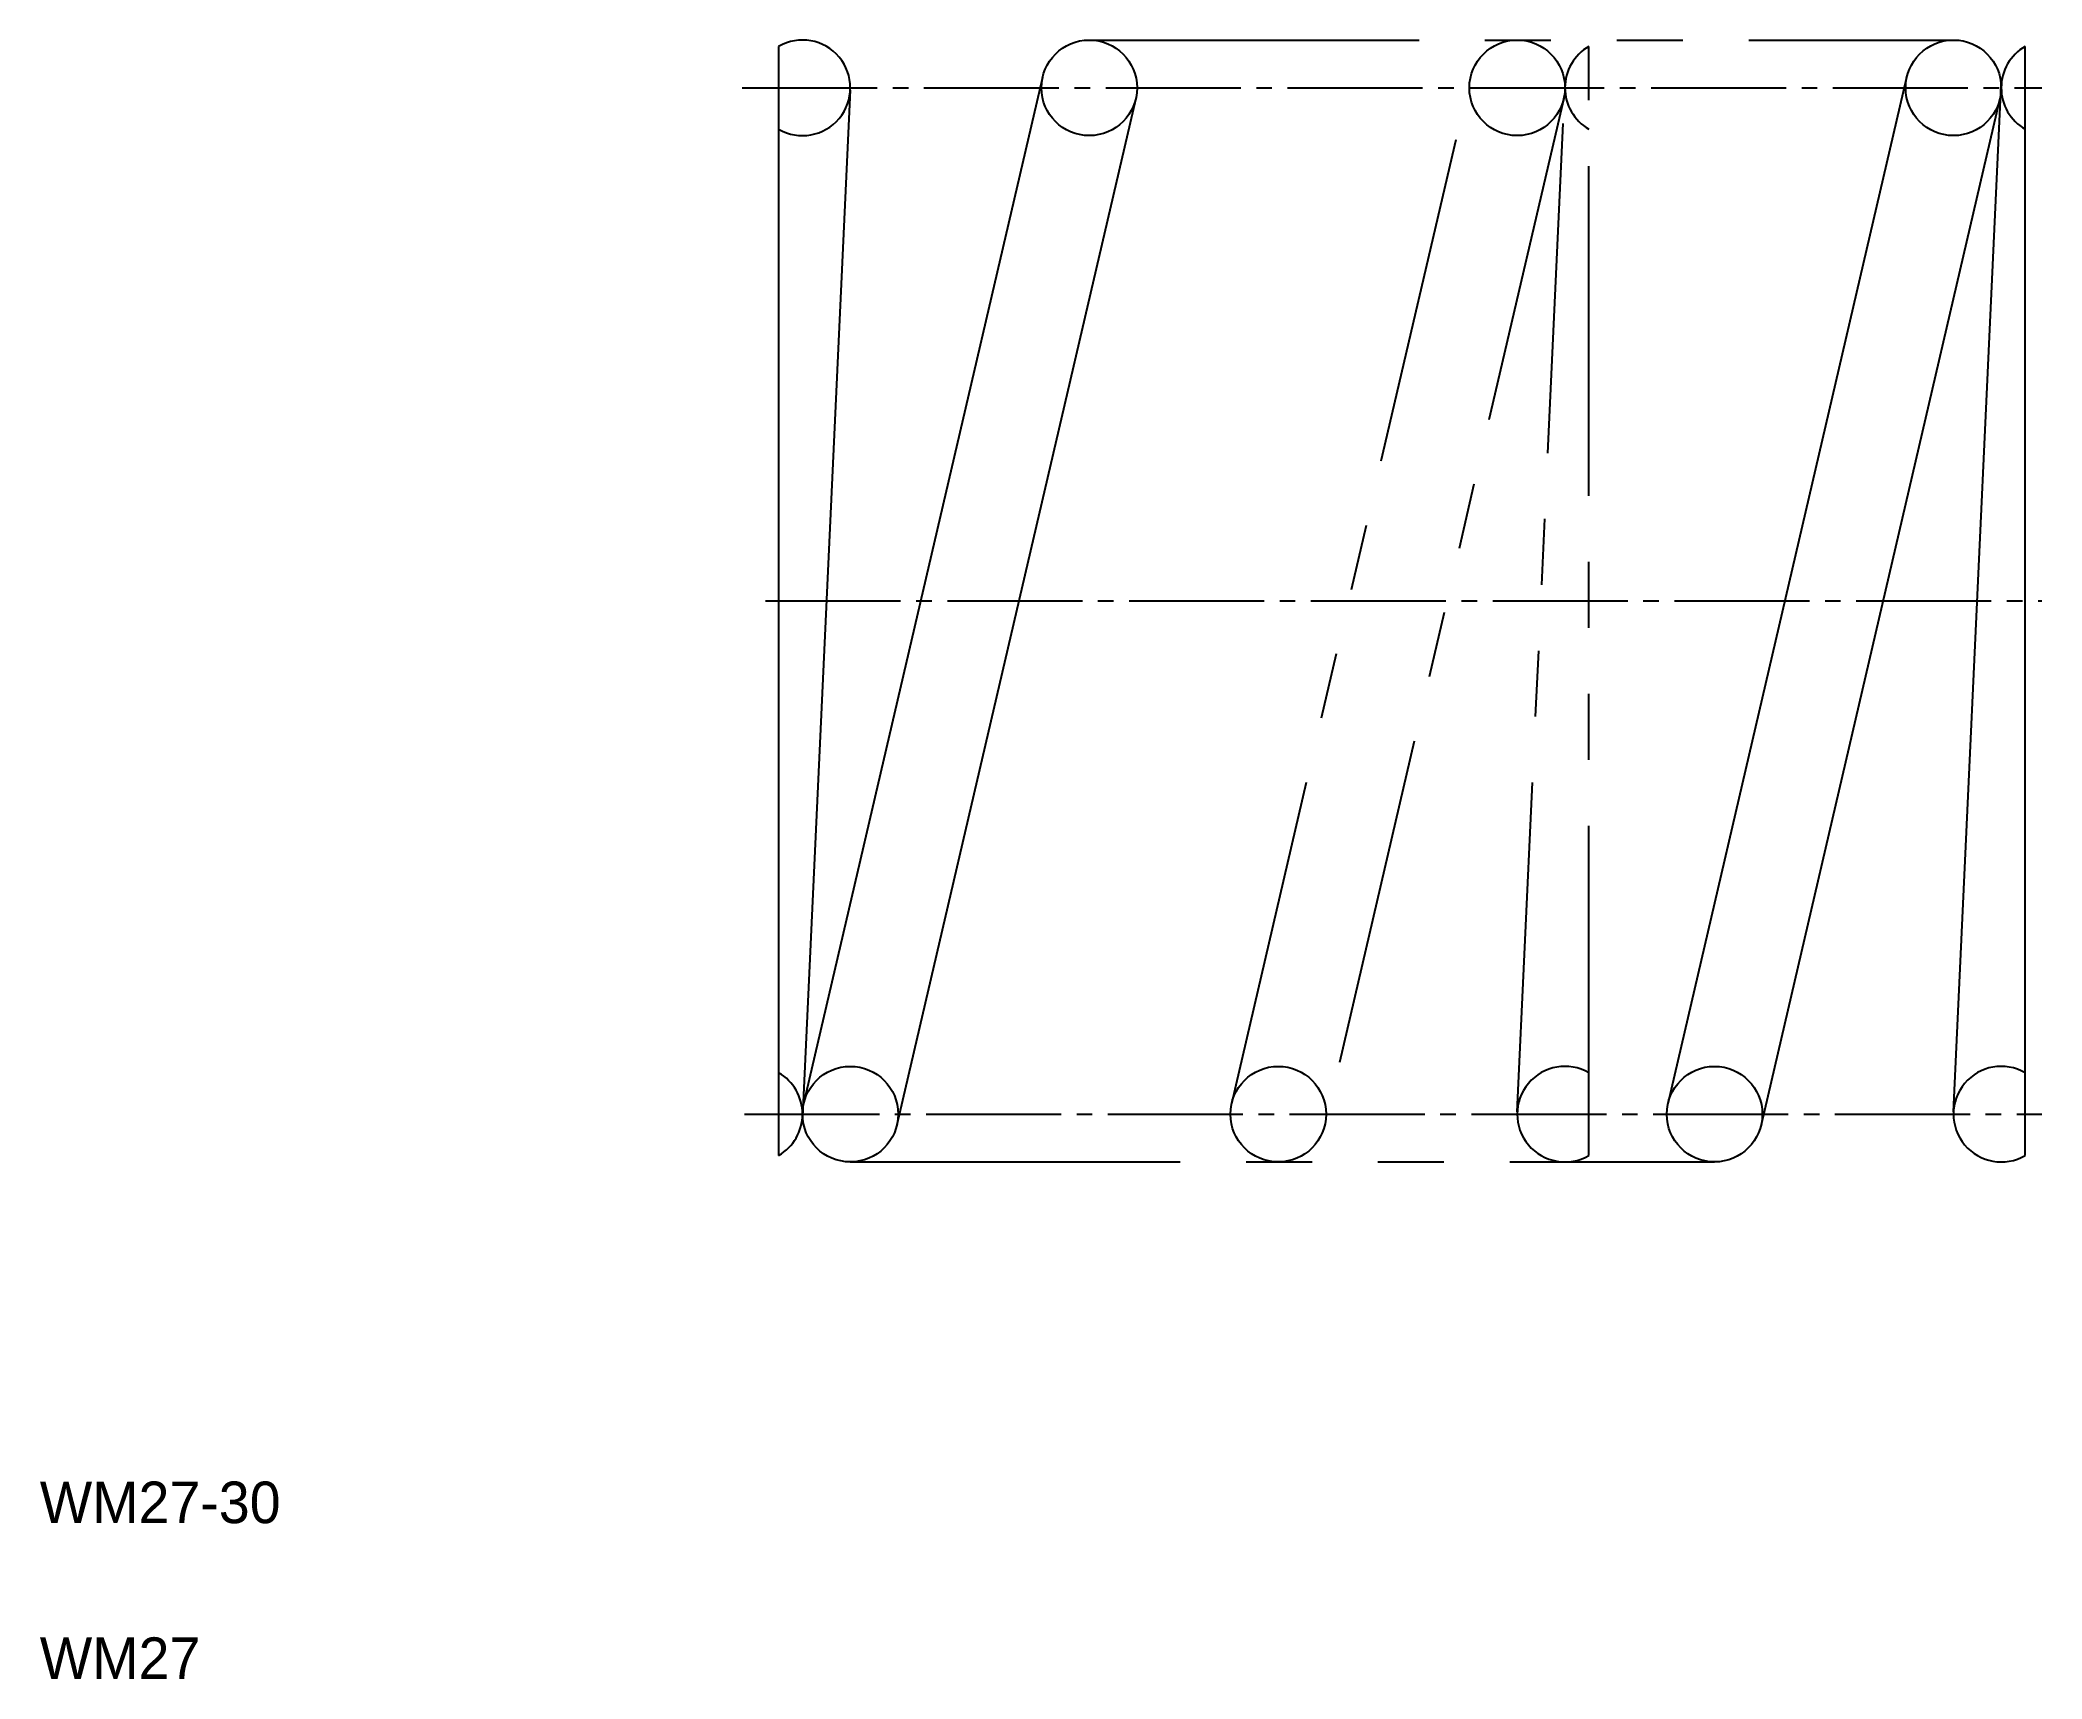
# Model space of a CAD drawing. Extents: x 2.5 to 50.7, y 2.5 to 41.9.
import ezdxf

# ---------------------------------------------------------------- set-up
doc = ezdxf.new("R2010")
doc.units = 0
doc.header["$LTSCALE"] = 0.25
doc.linetypes.add('CENTER', pattern=[17.5, 13, -1.5, 1.5, -1.5])
doc.linetypes.add('PHANTOM', pattern=[63.5, 31.75, -6.35, 6.35, -6.35, 6.35, -6.35])
doc.layers.get('0').update_dxf_attribs({"linetype": 'CONTINUOUS'})
doc.layers.add('CENTER', color=1, linetype='CENTER')

msp = doc.modelspace()

# ---------------------------------------------------------------- linework, layer by layer
at = {"color": 3, "linetype": 'PHANTOM'}
for p, q in [((27.758, 41.943), (48.698, 41.943)), ((39.783, 15.097), (39.783, 41.789)), ((31.188, 16.353), (36.938, 41.053)), ((39.178, 40.532), (33.428, 15.832)), ((38.059, 16.146), (39.209, 40.846)), ((22.008, 14.943), (42.808, 14.943))]:
    msp.add_line(p, q, dxfattribs=at)
for p, q in [((20.283, 41.789), (20.283, 15.097)), ((50.283, 15.097), (50.283, 41.789)), ((20.888, 16.353), (26.638, 41.053)), ((41.688, 16.353), (47.438, 41.053)), ((22.007, 40.739), (20.857, 16.039)), ((28.878, 40.532), (23.128, 15.832)), ((49.678, 40.532), (43.928, 15.832)), ((48.559, 16.146), (49.709, 40.846)), ((27.208, 14.943), (27.208, 14.943)), ((32.408, 14.943), (32.408, 14.943))]:
    msp.add_line(p, q)
for centre in [(27.758, 40.793), (48.558, 40.793), (22.008, 16.093), (42.808, 16.093)]:
    msp.add_circle(centre, 1.15)
for centre in [(38.058, 40.793), (32.308, 16.093)]:
    msp.add_circle(centre, 1.15, dxfattribs=at)
for centre, start, end in [((20.858, 40.793), 240, 120), ((50.858, 40.793), 120, 240), ((19.708, 16.093), 300, 60), ((49.708, 16.093), 60, 300)]:
    msp.add_arc(centre, 1.15, start, end)
for centre, start, end in [((40.358, 40.793), 120, 240), ((39.208, 16.093), 60, 300)]:
    msp.add_arc(centre, 1.15, start, end, dxfattribs=at)
at = {"layer": 'CENTER', "color": 1, "linetype": 'CENTER'}
for p, q in [((19.405, 40.793), (50.688, 40.793)), ((19.968, 28.443), (50.688, 28.443)), ((19.457, 16.093), (50.688, 16.093))]:
    msp.add_line(p, q, dxfattribs=at)

# ---------------------------------------------------------------- texts
for s, p in [('WM27-30', (2.5, 6.25)), ('WM27', (2.5, 2.5))]:
    msp.add_text(s, height=1).set_placement(p)

doc.saveas('drawing.dxf')
